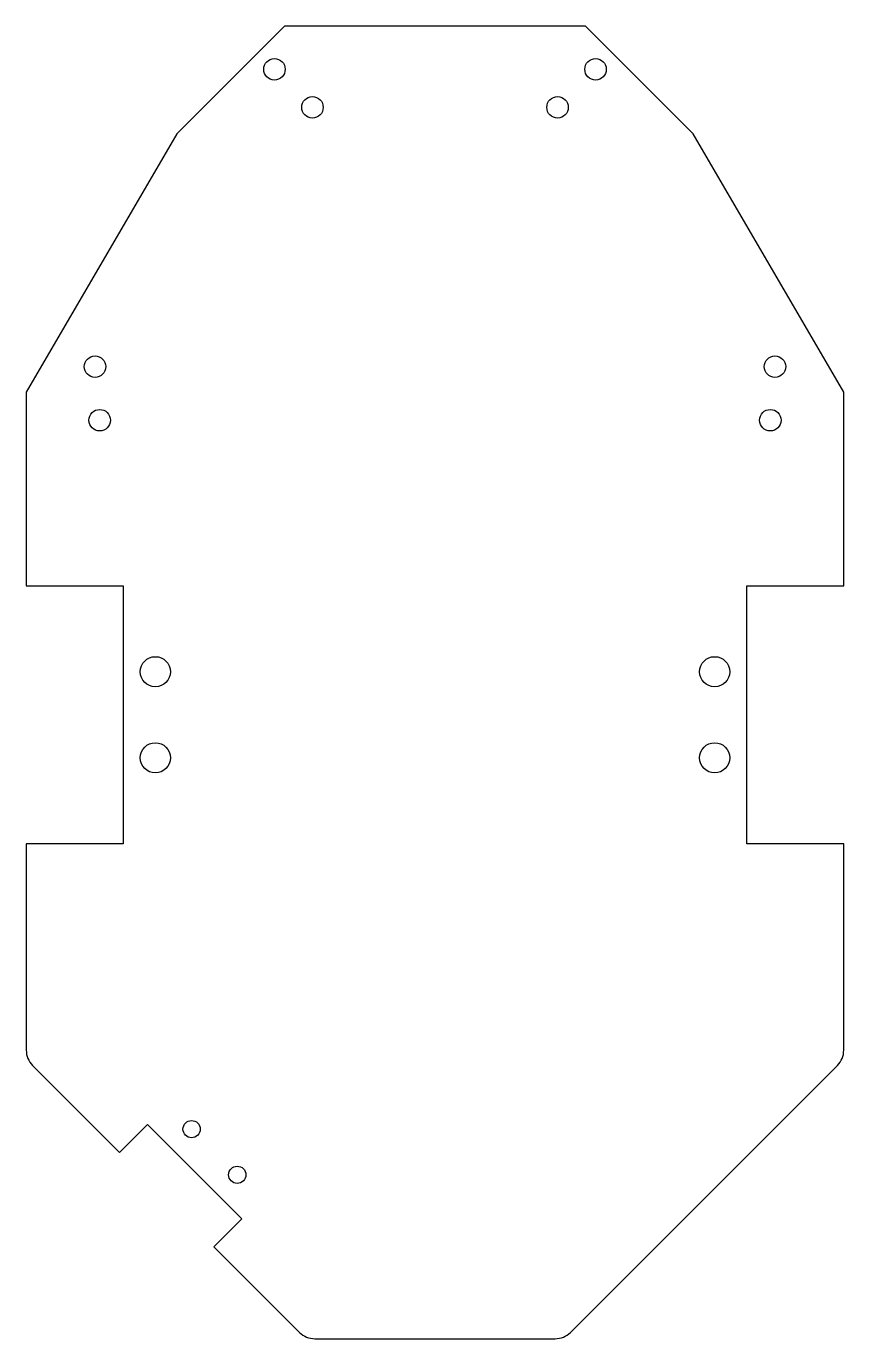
# Model space of a CAD drawing. Header units: millimetres. Extents: x -19 to 19, y -29 to 32.
import ezdxf

# ---------------------------------------------------------------- set-up
doc = ezdxf.new("R2010")
doc.units = ezdxf.units.MM
doc.layers.get('0').update_dxf_attribs({"linetype": 'CONTINUOUS'})

msp = doc.modelspace()

# ---------------------------------------------------------------- linework, layer by layer
msp.add_lwpolyline([(18.707, -16.293, 0.198912), (19, -15.586), (19, -6), (14.5, -6), (14.5, 6), (19, 6), (19, 15), (12, 27), (7, 32), (-7, 32), (-12, 27), (-19, 15), (-19, 6), (-14.5, 6), (-14.5, -6), (-19, -6), (-19, -15.586, 0.198912), (-18.707, -16.293), (-14.66, -20.34), (-13.364, -19.045), (-8.98, -23.429), (-10.275, -24.725), (-6.293, -28.707, 0.198912), (-5.586, -29), (5.586, -29, 0.198912), (6.293, -28.707)], format="xyb", close=True)
for centre, radius in [((-7.464, 29.999), 0.5), ((7.464, 29.999), 0.5), ((-5.697, 28.231), 0.5), ((5.697, 28.231), 0.5), ((-15.803, 16.179), 0.5), ((15.803, 16.179), 0.5), ((-15.585, 13.689), 0.5), ((15.585, 13.689), 0.5), ((-13, 2), 0.7), ((13, 2), 0.7), ((-13, -2), 0.7), ((13, -2), 0.7), ((-11.314, -19.257), 0.4), ((-9.192, -21.379), 0.4)]:
    msp.add_circle(centre, radius)

doc.saveas('drawing.dxf')
